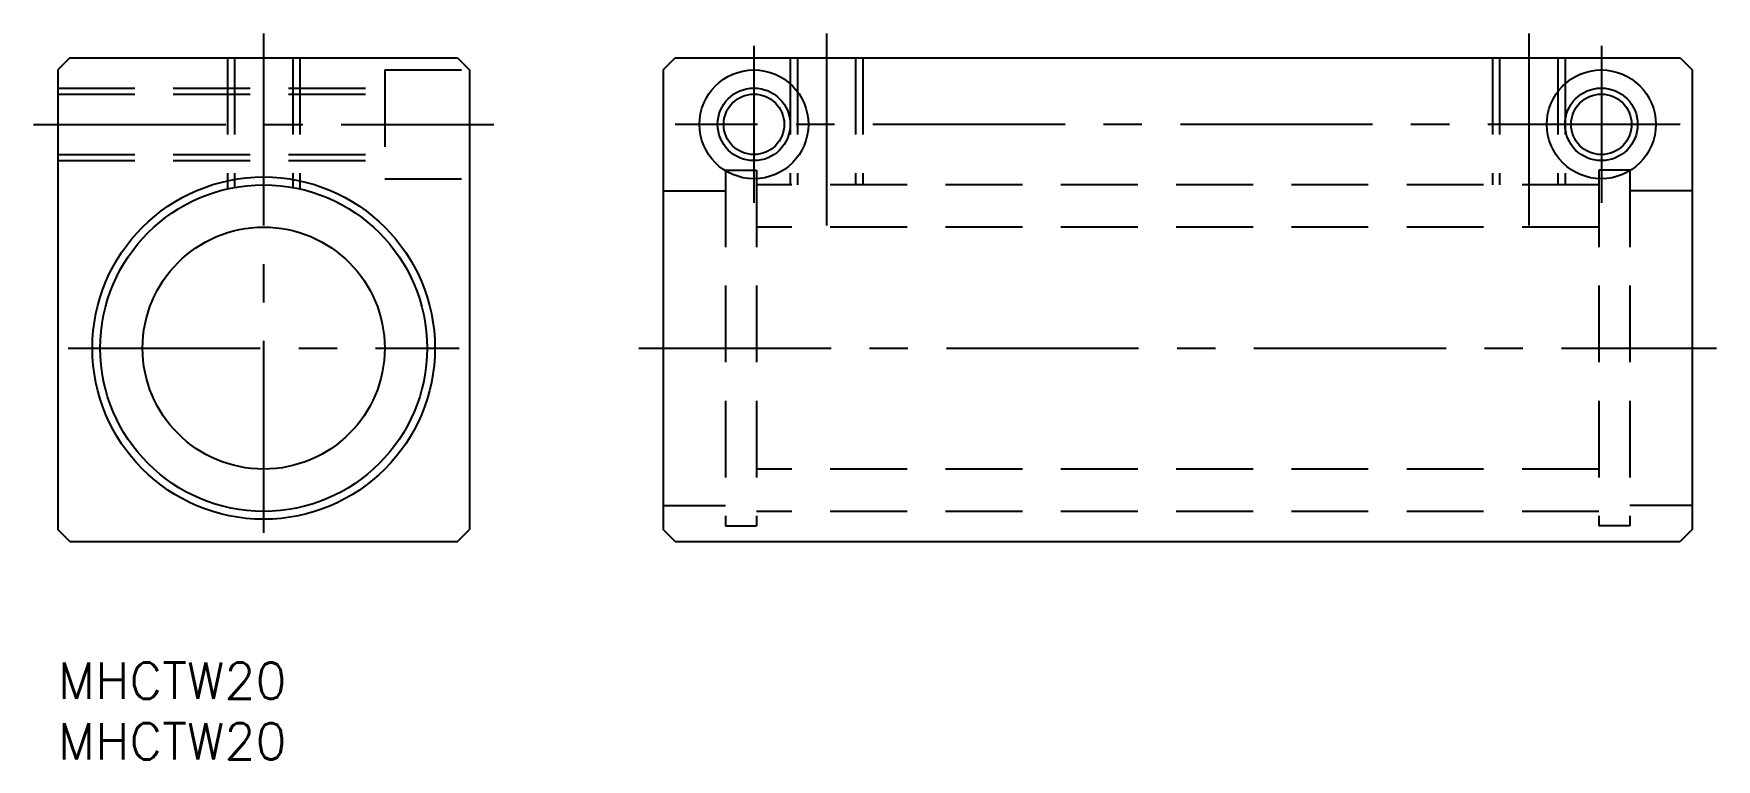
# Model space of a CAD drawing. Extents: x -2 to 137, y -8 to 52.
import ezdxf

# ---------------------------------------------------------------- set-up
doc = ezdxf.new("R2010")
doc.units = 0
doc.header["$LTSCALE"] = 0.5
doc.linetypes.add('CENTER', pattern=[50.8, 31.75, -6.35, 6.35, -6.35])
doc.linetypes.add('DASHED', pattern=[19.05, 12.7, -6.35])
for name, color, linetype in [('MSM_CENTER', 1, 'CENTER'), ('MSM_CONTINUOUS', 7, 'CONTINUOUS'), ('MSM_DASHED', 4, 'DASHED'), ('MSM_NARROW', 5, 'CONTINUOUS'), ('MSM_PART_NUMBER', 7, 'CONTINUOUS')]:
    doc.layers.add(name, color=color, linetype=linetype)
doc.styles.get("Standard").update_dxf_attribs({"font": 'txt.shx', "height": 3, "bigfont": 'bigfont.shx'})

msp = doc.modelspace()

# ---------------------------------------------------------------- linework, layer by layer
at = {"layer": 'MSM_CENTER'}
for p, q in [((17, 52), (17, 8)), ((63.5, 52), (63.5, 34)), ((121.5, 52), (121.5, 34)), ((57.5, 51), (57.5, 38)), ((127.5, 51), (127.5, 38)), ((-2, 44.5), (36, 44.5)), ((134, 44.5), (51, 44.5)), ((0.85, 26), (33.15, 26)), ((48, 26), (137, 26))]:
    msp.add_line(p, q, dxfattribs=at)
at = {"layer": 'MSM_CONTINUOUS'}
for p, q in [((1, 50), (0, 49)), ((0, 49), (0, 11)), ((1, 50), (33, 50)), ((6.5, 50), (6.5, 50)), ((33, 50), (34, 49)), ((34, 49), (34, 11)), ((50, 49), (51, 50)), ((50, 49), (50, 11)), ((51, 50), (134, 50)), ((134, 50), (135, 49)), ((135, 49), (135, 11)), ((1, 10), (0, 11)), ((1, 10), (33, 10)), ((33, 10), (34, 11)), ((51, 10), (50, 11)), ((51, 10), (134, 10)), ((135, 11), (134, 10))]:
    msp.add_line(p, q, dxfattribs=at)
for centre, radius in [((57.5, 44.5), 4.5), ((127.5, 44.5), 4.5), ((57.5, 44.5), 2.5), ((127.5, 44.5), 2.5), ((17, 26), 14.15), ((17, 26), 13.5), ((17, 26), 10)]:
    msp.add_circle(centre, radius, dxfattribs=at)
at = {"layer": 'MSM_DASHED'}
for p, q in [((14, 50), (14, 39.16)), ((14.6, 50), (14.6, 39.28)), ((19.4, 50), (19.4, 39.28)), ((20, 50), (20, 39.16)), ((27, 49), (27, 40)), ((27, 49), (34, 49)), ((60.5, 50), (60.5, 39.5)), ((61.1, 50), (61.1, 39.5)), ((65.9, 50), (65.9, 39.5)), ((66.5, 50), (66.5, 39.5)), ((118.5, 50), (118.5, 39.5)), ((119.1, 50), (119.1, 39.5)), ((123.9, 50), (123.9, 39.5)), ((124.5, 50), (124.5, 39.5)), ((0, 47.5), (27, 47.5)), ((0, 47), (27, 47)), ((0, 42), (27, 42)), ((0, 41.5), (27, 41.5)), ((55.15, 40.7), (55.15, 11.3)), ((55.15, 40.7), (57.7, 40.7)), ((57.7, 40.7), (57.7, 11.3)), ((127.3, 40.7), (127.3, 11.3)), ((129.85, 40.7), (127.3, 40.7)), ((129.85, 40.7), (129.85, 11.3)), ((27, 40), (34, 40)), ((50, 39), (55.15, 39)), ((127.3, 39.5), (57.7, 39.5)), ((135, 39), (129.85, 39)), ((127.3, 36), (57.7, 36)), ((127.3, 16), (57.7, 16)), ((50, 13), (55.15, 13)), ((135, 13), (129.85, 13)), ((55.15, 11.3), (57.7, 11.3)), ((127.3, 12.5), (57.7, 12.5)), ((129.85, 11.3), (127.3, 11.3))]:
    msp.add_line(p, q, dxfattribs=at)
at = {"layer": 'MSM_NARROW'}
for centre in [(57.5, 44.5), (127.5, 44.5)]:
    msp.add_circle(centre, 3, dxfattribs=at)

# ---------------------------------------------------------------- texts
at = {"layer": 'MSM_PART_NUMBER'}
for p in [(0, -3), (0, -8)]:
    msp.add_text('MHCTW20', height=3, dxfattribs=at).set_placement(p)

doc.saveas('drawing.dxf')
